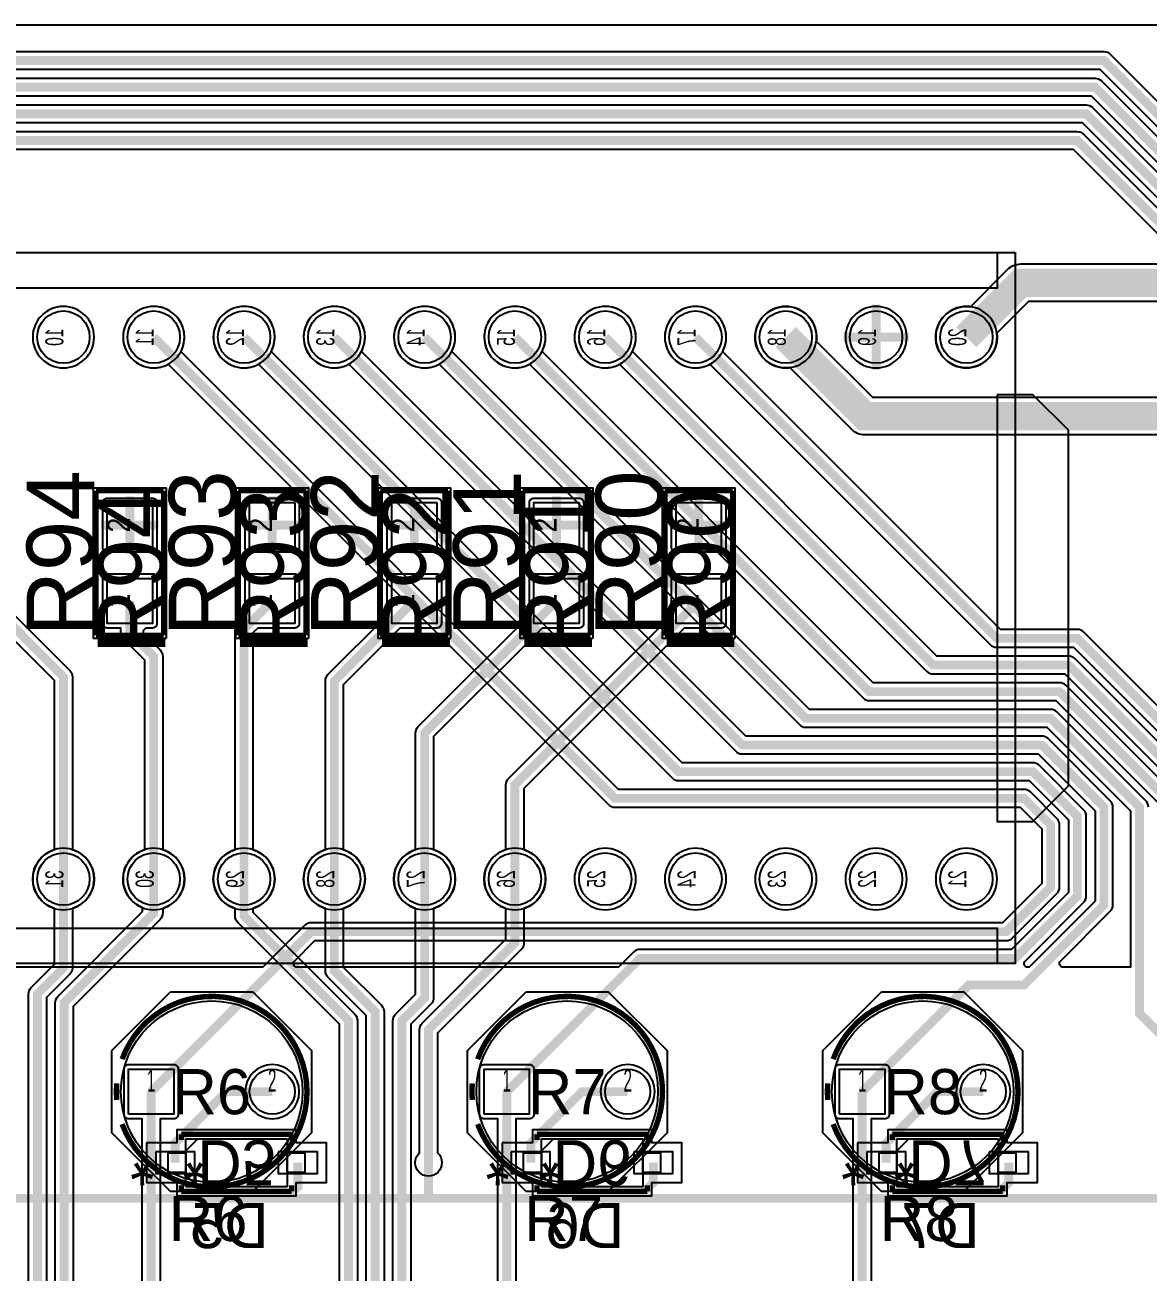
# Model space of a CAD drawing. Extents: x -64 to 44, y -72 to 40.
# Drawn here: x -25.35 to 6.24, y 4.93 to 40 of the extents above; entities that cross this region are included whole.
import ezdxf
from ezdxf.enums import TextEntityAlignment as Align

# ---------------------------------------------------------------- set-up
doc = ezdxf.new("R2010")
doc.units = 0
for name, color, linetype in [('ASSEMBLY', 12, 'CONTINUOUS'), ('BOND', 85, 'CONTINUOUS'), ('BOUND', 85, 'CONTINUOUS'), ('COND', 80, 'CONTINUOUS'), ('COND2', 2, 'CONTINUOUS'), ('PACKAGES', 202, 'CONTINUOUS'), ('SILK_SCREEN', 85, 'CONTINUOUS'), ('SOLDER_MASK', 85, 'CONTINUOUS'), ('TEXT', 142, 'CONTINUOUS')]:
    doc.layers.add(name, color=color, linetype=linetype)

msp = doc.modelspace()

# ---------------------------------------------------------------- linework, layer by layer
at = {"layer": 'ASSEMBLY'}
for points in [[(2.5, 33.6), (2.5, 13.6), (-48.5, 13.6), (-48.5, 33.6), (2.5, 33.6)], [(-20.825, 8.3375), (-20.4875, 8.675)], [(-20.825, 8.675), (-17.975, 8.675)], [(-20.825, 7.325), (-20.825, 8.675)], [(-17.975, 8.675), (-17.975, 7.325)], [(-10.825, 8.3375), (-10.4875, 8.675)], [(-10.825, 8.675), (-7.975, 8.675)], [(-10.825, 7.325), (-10.825, 8.675)], [(-7.975, 8.675), (-7.975, 7.325)], [(-0.825, 8.3375), (-0.4875, 8.675)], [(-0.825, 8.675), (2.025, 8.675)], [(-0.825, 7.325), (-0.825, 8.675)], [(2.025, 8.675), (2.025, 7.325)], [(-21.325, 7.725), (-21.325, 8.275)], [(-21.325, 8.275), (-20.825, 8.275)], [(-20.825, 8.275), (-20.825, 7.725)], [(-17.975, 7.725), (-17.975, 8.275)], [(-17.975, 8.275), (-17.475, 8.275)], [(-17.475, 8.275), (-17.475, 7.725)], [(-11.325, 7.725), (-11.325, 8.275)], [(-11.325, 8.275), (-10.825, 8.275)], [(-10.825, 8.275), (-10.825, 7.725)], [(-7.975, 7.725), (-7.975, 8.275)], [(-7.975, 8.275), (-7.475, 8.275)], [(-7.475, 8.275), (-7.475, 7.725)], [(-1.325, 7.725), (-1.325, 8.275)], [(-1.325, 8.275), (-0.825, 8.275)], [(-0.825, 8.275), (-0.825, 7.725)], [(2.025, 7.725), (2.025, 8.275)], [(2.025, 8.275), (2.525, 8.275)], [(2.525, 8.275), (2.525, 7.725)], [(-20.825, 7.725), (-21.325, 7.725)], [(-17.475, 7.725), (-17.975, 7.725)], [(-10.825, 7.725), (-11.325, 7.725)], [(-7.475, 7.725), (-7.975, 7.725)], [(-0.825, 7.725), (-1.325, 7.725)], [(2.525, 7.725), (2.025, 7.725)], [(-20.825, 7.6625), (-20.4875, 7.325)], [(-10.825, 7.6625), (-10.4875, 7.325)], [(-0.825, 7.6625), (-0.4875, 7.325)], [(-17.975, 7.325), (-20.825, 7.325)], [(-7.975, 7.325), (-10.825, 7.325)], [(2.025, 7.325), (-0.825, 7.325)]]:
    msp.add_lwpolyline(points, dxfattribs=at)
at = {"layer": 'ASSEMBLY', "const_width": 0.1524}
for points in [[(-23.3525, 26.8988), (-21.4475, 26.8988)], [(-23.3525, 22.8348), (-23.3525, 26.8988)], [(-21.4475, 26.8988), (-21.4475, 22.8348)], [(-19.3525, 26.8988), (-17.4475, 26.8988)], [(-19.3525, 22.8348), (-19.3525, 26.8988)], [(-17.4475, 26.8988), (-17.4475, 22.8348)], [(-15.3525, 26.8988), (-13.4475, 26.8988)], [(-15.3525, 22.8348), (-15.3525, 26.8988)], [(-13.4475, 26.8988), (-13.4475, 22.8348)], [(-11.3525, 26.8988), (-9.4475, 26.8988)], [(-11.3525, 22.8348), (-11.3525, 26.8988)], [(-9.4475, 26.8988), (-9.4475, 22.8348)], [(-7.3525, 26.8988), (-5.4475, 26.8988)], [(-7.3525, 22.8348), (-7.3525, 26.8988)], [(-5.4475, 26.8988), (-5.4475, 22.8348)], [(-21.4475, 22.8348), (-23.3525, 22.8348)], [(-17.4475, 22.8348), (-19.3525, 22.8348)], [(-13.4475, 22.8348), (-15.3525, 22.8348)], [(-9.4475, 22.8348), (-11.3525, 22.8348)], [(-5.4475, 22.8348), (-7.3525, 22.8348)]]:
    msp.add_lwpolyline(points, dxfattribs=at)
at = {"layer": 'ASSEMBLY'}
for points in [[(-17.5455, 10, -1), (-22.6509, 10, -1), (-17.5455, 10)], [(-7.5455, 10, -1), (-12.6509, 10, -1), (-7.5455, 10)], [(2.4545, 10, -1), (-2.6509, 10, -1), (2.4545, 10)]]:
    msp.add_lwpolyline(points, format="xyb", dxfattribs=at)
at = {"layer": 'BOND'}
for points in [[(-21.765, 26.5686), (-21.765, 25.2986), (-23.035, 25.2986), (-23.035, 26.5686)], [(-17.765, 26.5686), (-17.765, 25.2986), (-19.035, 25.2986), (-19.035, 26.5686)], [(-13.765, 26.5686), (-13.765, 25.2986), (-15.035, 25.2986), (-15.035, 26.5686)], [(-9.765, 26.5686), (-9.765, 25.2986), (-11.035, 25.2986), (-11.035, 26.5686)], [(-5.765, 26.5686), (-5.765, 25.2986), (-7.035, 25.2986), (-7.035, 26.5686)], [(-21.765, 24.435), (-21.765, 23.165), (-23.035, 23.165), (-23.035, 24.435)], [(-17.765, 24.435), (-17.765, 23.165), (-19.035, 23.165), (-19.035, 24.435)], [(-13.765, 24.435), (-13.765, 23.165), (-15.035, 23.165), (-15.035, 24.435)], [(-9.765, 24.435), (-9.765, 23.165), (-11.035, 23.165), (-11.035, 24.435)], [(-5.765, 24.435), (-5.765, 23.165), (-7.035, 23.165), (-7.035, 24.435)]]:
    msp.add_lwpolyline(points, close=True, dxfattribs=at)
at = {"layer": 'BOUND'}
for points in [[(2.5, 33.6), (2.5, 13.6), (-48.5, 13.6), (-48.5, 33.6)], [(-21.3713, 22.7586), (-21.3713, 26.975), (-23.4287, 26.975), (-23.4287, 22.7586)], [(-17.3713, 22.7586), (-17.3713, 26.975), (-19.4287, 26.975), (-19.4287, 22.7586)], [(-13.3713, 22.7586), (-13.3713, 26.975), (-15.4287, 26.975), (-15.4287, 22.7586)], [(-9.3713, 22.7586), (-9.3713, 26.975), (-11.4287, 26.975), (-11.4287, 22.7586)], [(-5.3713, 22.7586), (-5.3713, 26.975), (-7.4287, 26.975), (-7.4287, 22.7586)], [(-21.2539, 12.8067), (-18.9425, 12.8067), (-17.2915, 11.1557), (-17.2915, 8.8443), (-18.9425, 7.1933), (-21.2539, 7.1933), (-22.9049, 8.8443), (-22.9049, 11.1557)], [(-11.2539, 12.8067), (-8.9425, 12.8067), (-7.2915, 11.1557), (-7.2915, 8.8443), (-8.9425, 7.1933), (-11.2539, 7.1933), (-12.9049, 8.8443), (-12.9049, 11.1557)], [(-1.2539, 12.8067), (1.0575, 12.8067), (2.7085, 11.1557), (2.7085, 8.8443), (1.0575, 7.1933), (-1.2539, 7.1933), (-2.9049, 8.8443), (-2.9049, 11.1557)], [(-21.929, 8.559), (-21.929, 7.441), (-21.079, 7.441), (-21.079, 7.071), (-17.721, 7.071), (-17.721, 7.441), (-16.871, 7.441), (-16.871, 8.559), (-17.721, 8.559), (-17.721, 8.929), (-21.079, 8.929), (-21.079, 8.559)], [(-11.929, 8.559), (-11.929, 7.441), (-11.079, 7.441), (-11.079, 7.071), (-7.721, 7.071), (-7.721, 7.441), (-6.871, 7.441), (-6.871, 8.559), (-7.721, 8.559), (-7.721, 8.929), (-11.079, 8.929), (-11.079, 8.559)], [(-1.929, 8.559), (-1.929, 7.441), (-1.079, 7.441), (-1.079, 7.071), (2.279, 7.071), (2.279, 7.441), (3.129, 7.441), (3.129, 8.559), (2.279, 8.559), (2.279, 8.929), (-1.079, 8.929), (-1.079, 8.559)]]:
    msp.add_lwpolyline(points, close=True, dxfattribs=at)
at = {"layer": 'COND'}
for points in [[(43.4999, 39.9999), (43.4999, -71.4999), (-63.4999, -71.4999), (-63.4999, 39.9999)], [(-21.765, 26.5686), (-21.765, 25.2986), (-23.035, 25.2986), (-23.035, 26.5686)], [(-17.765, 26.5686), (-17.765, 25.2986), (-19.035, 25.2986), (-19.035, 26.5686)], [(-13.765, 26.5686), (-13.765, 25.2986), (-15.035, 25.2986), (-15.035, 26.5686)], [(-9.765, 26.5686), (-9.765, 25.2986), (-11.035, 25.2986), (-11.035, 26.5686)], [(-5.765, 26.5686), (-5.765, 25.2986), (-7.035, 25.2986), (-7.035, 26.5686)], [(-21.765, 24.435), (-21.765, 23.165), (-23.035, 23.165), (-23.035, 24.435)], [(-17.765, 24.435), (-17.765, 23.165), (-19.035, 23.165), (-19.035, 24.435)], [(-13.765, 24.435), (-13.765, 23.165), (-15.035, 23.165), (-15.035, 24.435)], [(-9.765, 24.435), (-9.765, 23.165), (-11.035, 23.165), (-11.035, 24.435)], [(-5.765, 24.435), (-5.765, 23.165), (-7.035, 23.165), (-7.035, 24.435)], [(-22.435, 9.365), (-22.435, 10.635), (-21.165, 10.635), (-21.165, 9.365)], [(-12.435, 9.365), (-12.435, 10.635), (-11.165, 10.635), (-11.165, 9.365)], [(-2.435, 9.365), (-2.435, 10.635), (-1.165, 10.635), (-1.165, 9.365)]]:
    msp.add_lwpolyline(points, close=True, dxfattribs=at)
for points in [[(-23.4062, 31.22, 1), (-25.1338, 31.22, 1)], [(-20.8662, 31.22, 1), (-22.5938, 31.22, 1)], [(-18.3262, 31.22, 1), (-20.0538, 31.22, 1)], [(-15.7862, 31.22, 1), (-17.5138, 31.22, 1)], [(-13.2462, 31.22, 1), (-14.9738, 31.22, 1)], [(-10.7062, 31.22, 1), (-12.4338, 31.22, 1)], [(-8.1662, 31.22, 1), (-9.8938, 31.22, 1)], [(-5.6262, 31.22, 1), (-7.3538, 31.22, 1)], [(-3.0862, 31.22, 1), (-4.8138, 31.22, 1)], [(-0.5462, 31.22, 1), (-2.2738, 31.22, 1)], [(1.9938, 31.22, 1), (0.2662, 31.22, 1)], [(-23.1622, 25.2986), (-23.1622, 26.5686, -0.414214), (-23.035, 26.6958), (-21.765, 26.6958, -0.414214), (-21.6378, 26.5686), (-21.6378, 25.2986, -0.414214), (-21.765, 25.1714), (-23.035, 25.1714, -0.414214)], [(-19.1622, 25.2986), (-19.1622, 26.5686, -0.414214), (-19.035, 26.6958), (-17.765, 26.6958, -0.414214), (-17.6378, 26.5686), (-17.6378, 25.2986, -0.414214), (-17.765, 25.1714), (-19.035, 25.1714, -0.414214)], [(-15.1622, 25.2986), (-15.1622, 26.5686, -0.414214), (-15.035, 26.6958), (-13.765, 26.6958, -0.414214), (-13.6378, 26.5686), (-13.6378, 25.2986, -0.414214), (-13.765, 25.1714), (-15.035, 25.1714, -0.414214)], [(-11.1622, 25.2986), (-11.1622, 26.5686, -0.414214), (-11.035, 26.6958), (-9.765, 26.6958, -0.414214), (-9.6378, 26.5686), (-9.6378, 25.2986, -0.414214), (-9.765, 25.1714), (-11.035, 25.1714, -0.414214)], [(-7.1622, 25.2986), (-7.1622, 26.5686, -0.414214), (-7.035, 26.6958), (-5.765, 26.6958, -0.414214), (-5.6378, 26.5686), (-5.6378, 25.2986, -0.414214), (-5.765, 25.1714), (-7.035, 25.1714, -0.414214)], [(-7.1622, 23.3945), (-7.1622, 24.435, -0.414214), (-7.035, 24.5622), (-5.765, 24.5622, -0.414214), (-5.6378, 24.435), (-5.6378, 23.165, -0.414214), (-5.765, 23.0378), (-6.8055, 23.0378), (-11.3178, 18.5255), (-11.3178, 16.8062, -0.740257), (-11.3178, 15.1538), (-11.3178, 14.18, -0.198912), (-11.3917, 14.0017), (-13.7478, 11.6455), (-13.7478, 8.2805, -0.212733), (-13.6228, 8, -1), (-14.3772, 8, -0.212733), (-14.2522, 8.2805), (-14.2522, 11.75, -0.198912), (-14.1783, 11.9283), (-11.8222, 14.2845), (-11.8222, 15.1538, -0.740257), (-11.8222, 16.8062), (-11.8222, 18.63, -0.198912), (-11.7483, 18.8083)], [(-8.1662, 15.98, 1), (-9.8938, 15.98, 1)], [(-5.6262, 15.98, 1), (-7.3538, 15.98, 1)], [(-3.0862, 15.98, 1), (-4.8138, 15.98, 1)], [(-0.5462, 15.98, 1), (-2.2738, 15.98, 1)], [(1.9938, 15.98, 1), (0.2662, 15.98, 1)], [(-17.6342, 10, 1), (-19.1586, 10, 1)], [(-7.6342, 10, 1), (-9.1586, 10, 1)], [(2.3658, 10, 1), (0.8414, 10, 1)]]:
    msp.add_lwpolyline(points, format="xyb", close=True, dxfattribs=at)
at = {"layer": 'COND', "const_width": 0.25}
for points in [[(-1.41, 31.22), (-1.41, 32.1346)], [(-2.3246, 31.22), (-1.41, 31.22)], [(-1.41, 31.22), (-0.4954, 31.22)], [(-1.41, 30.3054), (-1.41, 31.22)], [(-22.4, 25.9336), (-22.4, 26.7466)], [(-18.4, 25.9336), (-18.4, 26.7466)], [(-14.4, 25.9336), (-14.4, 26.7466)], [(-10.4, 25.9336), (-10.4, 26.7466)], [(-6.4, 25.9336), (-6.4, 26.7466)], [(-23.213, 25.9336), (-22.4, 25.9336)], [(-22.4, 25.9336), (-21.587, 25.9336)], [(-22.4, 25.1206), (-22.4, 25.9336)], [(-19.213, 25.9336), (-18.4, 25.9336)], [(-18.4, 25.9336), (-17.587, 25.9336)], [(-18.4, 25.1206), (-18.4, 25.9336)], [(-15.213, 25.9336), (-14.4, 25.9336)], [(-14.4, 25.9336), (-13.587, 25.9336)], [(-14.4, 25.1206), (-14.4, 25.9336)], [(-11.213, 25.9336), (-10.4, 25.9336)], [(-10.4, 25.9336), (-9.587, 25.9336)], [(-10.4, 25.1206), (-10.4, 25.9336)], [(-7.213, 25.9336), (-6.4, 25.9336)], [(-6.4, 25.9336), (-5.587, 25.9336)], [(-6.4, 25.1206), (-6.4, 25.9336)], [(-24.27, 15.98), (-24.27, 21.67), (-26.4, 23.8)], [(-21.73, 15.98), (-21.73, 22.243), (-22.4, 22.913), (-22.4, 23.8)], [(-19.19, 15.98), (-19.19, 23.01), (-18.4, 23.8)], [(-16.65, 15.98), (-16.65, 21.55), (-14.4, 23.8)], [(-14.11, 15.98), (-14.11, 20.09), (-10.4, 23.8)], [(-11.57, 15.98), (-11.57, 18.63), (-6.4, 23.8)], [(-24.27, 15.98), (-24.27, 13.48), (-25, 12.75), (-25, -42.25)], [(-21.73, 15.98), (-21.73, 15.02), (-24.25, 12.5), (-24.25, -32.25)], [(-19.19, 15.98), (-19.19, 14.94), (-16.252, 12.002), (-16.252, -21.246), (-16.25, -21.248), (-16.25, -21.75)], [(-16.65, 15.98), (-16.65, 13.4), (-15.5, 12.25), (-15.5, -12.25)], [(-14.11, 15.98), (-14.11, 12.64), (-14.75, 12), (-14.75, -1.75)], [(-11.57, 15.98), (-11.57, 14.18), (-14, 11.75), (-14, 8)], [(-21.8, 0), (-21.8, 10)], [(-11.8, 0), (-11.8, 10)], [(-1.8, 0), (-1.8, 10)]]:
    msp.add_lwpolyline(points, dxfattribs=at)
at = {"layer": 'COND'}
for points in [[(-25.2522, -41.9695), (-25.2522, 12.75, -0.198912), (-25.1783, 12.9283), (-24.5222, 13.5845), (-24.5222, 15.1538, -0.740257), (-24.5222, 16.8062), (-24.5222, 21.5655), (-25.9945, 23.0378), (-27.035, 23.0378, -0.414214), (-27.1622, 23.165), (-27.1622, 24.435, -0.414214), (-27.035, 24.5622), (-25.765, 24.5622, -0.414214), (-25.6378, 24.435), (-25.6378, 23.3945), (-24.0917, 21.8483, -0.198912), (-24.0178, 21.67), (-24.0178, 16.8062, -0.740257), (-24.0178, 15.1538), (-24.0178, 13.48, -0.198912), (-24.0917, 13.3017), (-24.7478, 12.6455), (-24.7478, -41.9695, -0.212733)], [(-24.5022, -31.9695), (-24.5022, 12.5, -0.198912), (-24.4283, 12.6783), (-22.0711, 15.0355, 0.518842), (-22.0995, 15.1992, -0.289927), (-22.5938, 15.98, -0.329856), (-21.9822, 16.8062), (-21.9822, 22.1385), (-22.5783, 22.7347, -0.198912), (-22.6522, 22.913), (-22.6522, 23.0378), (-23.035, 23.0378, -0.414214), (-23.1622, 23.165), (-23.1622, 24.435, -0.414214), (-23.035, 24.5622), (-21.765, 24.5622, -0.414214), (-21.6378, 24.435), (-21.6378, 23.165, -0.414214), (-21.765, 23.0378), (-21.9229, 23.0378, 0.667865), (-21.9947, 22.8644), (-21.5517, 22.4213, -0.198912), (-21.4778, 22.243), (-21.4778, 16.8062, -0.740257), (-21.4778, 15.1538), (-21.4778, 15.02, -0.198912), (-21.5517, 14.8417), (-23.9978, 12.3955), (-23.9978, -31.9695, -0.212733)], [(-16.5042, -21.246), (-16.5042, 11.8975), (-19.3683, 14.7617, -0.198912), (-19.4422, 14.94), (-19.4422, 15.1538, -0.740257), (-19.4422, 16.8062), (-19.4422, 23.01, -0.198912), (-19.3683, 23.1883), (-19.1622, 23.3945), (-19.1622, 24.435, -0.414214), (-19.035, 24.5622), (-17.765, 24.5622, -0.414214), (-17.6378, 24.435), (-17.6378, 23.165, -0.414214), (-17.765, 23.0378), (-18.8055, 23.0378), (-18.9378, 22.9055), (-18.9378, 16.8062, -0.740257), (-18.9378, 15.1538), (-18.9378, 15.0445), (-16.0737, 12.1803, -0.198912), (-15.9998, 12.002), (-15.9998, -21.2162)], [(-15.7522, -11.9695), (-15.7522, 12.1455), (-16.8283, 13.2217, -0.198912), (-16.9022, 13.4), (-16.9022, 15.1538, -0.740257), (-16.9022, 16.8062), (-16.9022, 21.55, -0.198912), (-16.8283, 21.7283), (-15.1622, 23.3945), (-15.1622, 24.435, -0.414214), (-15.035, 24.5622), (-13.765, 24.5622, -0.414214), (-13.6378, 24.435), (-13.6378, 23.165, -0.414214), (-13.765, 23.0378), (-14.8055, 23.0378), (-16.3978, 21.4455), (-16.3978, 16.8062, -0.740257), (-16.3978, 15.1538), (-16.3978, 13.5045), (-15.3217, 12.4283, -0.198912), (-15.2478, 12.25), (-15.2478, -11.9695, -0.212733)], [(-15.0022, -1.4695), (-15.0022, 12, -0.198912), (-14.9283, 12.1783), (-14.3622, 12.7445), (-14.3622, 15.1538, -0.740257), (-14.3622, 16.8062), (-14.3622, 20.09, -0.198912), (-14.2883, 20.2683), (-11.1622, 23.3945), (-11.1622, 24.435, -0.414214), (-11.035, 24.5622), (-9.765, 24.5622, -0.414214), (-9.6378, 24.435), (-9.6378, 23.165, -0.414214), (-9.765, 23.0378), (-10.8055, 23.0378), (-13.8578, 19.9855), (-13.8578, 16.8062, -0.740257), (-13.8578, 15.1538), (-13.8578, 12.64, -0.198912), (-13.9317, 12.4617), (-14.4978, 11.8955), (-14.4978, -1.4695, -0.212733)], [(-22.0522, 0.7622), (-22.0522, 9.2378), (-22.435, 9.2378, -0.414214), (-22.5622, 9.365), (-22.5622, 10.635, -0.414214), (-22.435, 10.7622), (-21.165, 10.7622, -0.414214), (-21.0378, 10.635), (-21.0378, 9.365, -0.414214), (-21.165, 9.2378), (-21.5478, 9.2378), (-21.5478, 0.7622)], [(-12.0522, 0.7622), (-12.0522, 9.2378), (-12.435, 9.2378, -0.414214), (-12.5622, 9.365), (-12.5622, 10.635, -0.414214), (-12.435, 10.7622), (-11.165, 10.7622, -0.414214), (-11.0378, 10.635), (-11.0378, 9.365, -0.414214), (-11.165, 9.2378), (-11.5478, 9.2378), (-11.5478, 0.7622)], [(-2.0522, 0.7622), (-2.0522, 9.2378), (-2.435, 9.2378, -0.414214), (-2.5622, 9.365), (-2.5622, 10.635, -0.414214), (-2.435, 10.7622), (-1.165, 10.7622, -0.414214), (-1.0378, 10.635), (-1.0378, 9.365, -0.414214), (-1.165, 9.2378), (-1.5478, 9.2378), (-1.5478, 0.7622)]]:
    msp.add_lwpolyline(points, format="xyb", dxfattribs=at)
for centre, radius in [((-24.27, 31.22), 0.7366), ((-21.73, 31.22), 0.7366), ((-19.19, 31.22), 0.7366), ((-16.65, 31.22), 0.7366), ((-14.11, 31.22), 0.7366), ((-11.57, 31.22), 0.7366), ((-9.03, 31.22), 0.7366), ((-6.49, 31.22), 0.7366), ((-3.95, 31.22), 0.7366), ((-1.41, 31.22), 0.7366), ((1.13, 31.22), 0.7366), ((-24.27, 15.98), 0.7366), ((-21.73, 15.98), 0.7366), ((-19.19, 15.98), 0.7366), ((-16.65, 15.98), 0.7366), ((-14.11, 15.98), 0.7366), ((-11.57, 15.98), 0.7366), ((-9.03, 15.98), 0.7366), ((-6.49, 15.98), 0.7366), ((-3.95, 15.98), 0.7366), ((-1.41, 15.98), 0.7366), ((1.13, 15.98), 0.7366), ((-18.3964, 10), 0.635), ((-8.3964, 10), 0.635), ((1.6036, 10), 0.635)]:
    msp.add_circle(centre, radius, dxfattribs=at)
at = {"layer": 'COND2'}
msp.add_lwpolyline([(-63.4999, 39.9999), (43.4999, 39.9999)], dxfattribs=at)
for points, const_width in [([(-47.13, 31.22), (-47.13, 36.12), (-44.25, 39), (5, 39), (7.5, 36.5), (9.34, 36.5), (10.84, 38)], 0.25), ([(-44.59, 31.22), (-44.59, 36.41), (-42.75, 38.25), (4.75, 38.25), (7.25, 35.75), (11.13, 35.75), (13.38, 38)], 0.25), ([(-42.05, 31.22), (-42.05, 35.2), (-39.75, 37.5), (4.5, 37.5), (7, 35), (12.92, 35), (15.92, 38)], 0.25), ([(-39.51, 31.22), (-39.51, 35.49), (-38.25, 36.75), (4.25, 36.75), (6.75, 34.25), (14.71, 34.25), (18.46, 38)], 0.25), ([(1.13, 31.22), (2.66, 32.75), (17, 32.75), (17.68, 32.07), (17.68, 31)], 0.8), ([(-1.41, 31.22), (-1.41, 32.1346)], 0.25), ([(-3.95, 31.22), (-1.73, 29), (9, 29), (11, 31), (12.6, 31)], 0.8), ([(-21.73, 31.22), (-8.76, 18.25), (2.75, 18.25), (3.5, 17.5), (3.5, 15.75), (2.25, 14.5), (-17.3, 14.5), (-21.8, 10)], 0.25), ([(-11.8, 10), (-8.05, 13.75), (2.5, 13.75), (4.25, 15.5), (4.25, 17.75), (3, 19), (-6.97, 19), (-19.19, 31.22)], 0.25), ([(-16.65, 31.22), (-5.18, 19.75), (3.25, 19.75), (5, 18), (5, 15.25), (2.75, 13), (1.2, 13), (-1.8, 10)], 0.25), ([(-14.11, 31.22), (-3.39, 20.5), (3.5, 20.5), (6, 18), (6, 12.2), (8.2, 10)], 0.25), ([(-11.57, 31.22), (-1.6, 21.25), (3.75, 21.25), (15, 10), (18.2, 10)], 0.25), ([(28.2, 10), (26.2, 12), (14, 12), (4, 22), (0.19, 22), (-9.03, 31.22)], 0.25), ([(-6.49, 31.22), (1.98, 22.75), (4.25, 22.75), (14.25, 12.75), (35.45, 12.75), (38.2, 10)], 0.25), ([(-2.3246, 31.22), (-1.41, 31.22)], 0.25), ([(-1.41, 31.22), (-0.4954, 31.22)], 0.25), ([(-1.41, 30.3054), (-1.41, 31.22)], 0.25), ([(-18.3964, 10), (-19.682, 10), (-21.125, 8.557), (-21.125, 8)], 0.25), ([(-8.3964, 10), (-9.682, 10), (-11.125, 8.557), (-11.125, 8)], 0.25), ([(1.6036, 10), (0.318, 10), (-1.125, 8.557), (-1.125, 8)], 0.25), ([(-18, 7), (-17.675, 7.325), (-17.675, 8)], 0.25), ([(-14, 8), (-14, 7)], 0.25), ([(-7.675, 8), (-7.675, 7.443), (-8.118, 7)], 0.25), ([(2.325, 8), (2.325, 7.443), (1.882, 7)], 0.25), ([(-28.118, 7), (-18, 7)], 0.25), ([(-14, 7), (-18, 7)], 0.25), ([(-8.118, 7), (-14, 7)], 0.25), ([(-8.118, 7), (1.882, 7)], 0.25), ([(11.882, 7), (1.882, 7)], 0.25)]:
    msp.add_lwpolyline(points, dxfattribs=dict(at, const_width=const_width))
for points in [[(-44.25, 39.2522), (5, 39.2522, -0.198912), (5.1783, 39.1783), (7.6045, 36.7522), (9.2355, 36.7522), (10.0769, 37.5936), (10.0613, 37.626, -0.112408), (9.9762, 38, -2.414214), (10.84, 37.1362, -0.112408), (10.466, 37.2213), (10.4336, 37.2369), (9.5183, 36.3217, -0.198912), (9.34, 36.2478), (7.5, 36.2478, -0.198912), (7.3217, 36.3217), (4.8955, 38.7478), (-44.1455, 38.7478)], [(-42.75, 38.5022), (4.75, 38.5022, -0.198912), (4.9283, 38.4283), (7.3545, 36.0022), (11.0255, 36.0022), (12.6169, 37.5936), (12.6013, 37.626, -0.112408), (12.5162, 38, -2.414214), (13.38, 37.1362, -0.112408), (13.006, 37.2213), (12.9736, 37.2369), (11.3083, 35.5717, -0.198912), (11.13, 35.4978), (7.25, 35.4978, -0.198912), (7.0717, 35.5717), (4.6455, 37.9978), (-42.6455, 37.9978)], [(-39.75, 37.7522), (4.5, 37.7522, -0.198912), (4.6783, 37.6783), (7.1045, 35.2522), (12.8155, 35.2522), (15.1569, 37.5936), (15.1413, 37.626, -0.112408), (15.0562, 38, -2.414214), (15.92, 37.1362, -0.112408), (15.546, 37.2213), (15.5136, 37.2369), (13.0983, 34.8217, -0.198912), (12.92, 34.7478), (7, 34.7478, -0.198912), (6.8217, 34.8217), (4.3955, 37.2478), (-39.6455, 37.2478)], [(-38.25, 37.0022), (4.25, 37.0022, -0.198912), (4.4283, 36.9283), (6.8545, 34.5022), (14.6055, 34.5022), (17.6969, 37.5936), (17.6813, 37.626, -0.112408), (17.5962, 38, -2.414214), (18.46, 37.1362, -0.112408), (18.086, 37.2213), (18.0536, 37.2369), (14.8883, 34.0717, -0.198912), (14.71, 33.9978), (6.75, 33.9978, -0.198912), (6.5717, 34.0717), (4.1455, 36.4978), (-38.1455, 36.4978)], [(6.2522, 18, 0.198912), (6.1783, 18.1783), (3.6783, 20.6783, 0.198912), (3.5, 20.7522), (-3.2855, 20.7522), (-13.3469, 30.8136), (-13.3313, 30.846, 0.112408), (-13.2462, 31.22, 2.414214), (-14.11, 30.3562, 0.112408), (-13.736, 30.4413), (-13.7036, 30.4569), (-3.5683, 20.3217, 0.198912), (-3.39, 20.2478), (3.3955, 20.2478), (5.7478, 17.8955), (5.7478, 13.5), (3.8519, 13.5, -0.667865), (3.7801, 13.6734), (5.1783, 15.0717, 0.198912), (5.2522, 15.25), (5.2522, 18, 0.198912), (5.1783, 18.1783), (3.4283, 19.9283, 0.198912), (3.25, 20.0022), (-5.0755, 20.0022), (-15.8869, 30.8136), (-15.8713, 30.846, 0.112408), (-15.7862, 31.22, 2.414214), (-16.65, 30.3562, 0.112408), (-16.276, 30.4413), (-16.2436, 30.4569), (-5.3583, 19.5717, 0.198912), (-5.18, 19.4978), (3.1455, 19.4978), (4.7478, 17.8955), (4.7478, 15.3545), (2.8933, 13.5), (2.8519, 13.5, -0.667865), (2.7801, 13.6734), (4.4283, 15.3217, 0.198912), (4.5022, 15.5), (4.5022, 17.75, 0.198912), (4.4283, 17.9283), (3.1783, 19.1783, 0.198912), (3, 19.2522), (-6.8655, 19.2522), (-18.4269, 30.8136), (-18.4113, 30.846, 0.112408), (-18.3262, 31.22, 2.414214), (-19.19, 30.3562, 0.112408), (-18.816, 30.4413), (-18.7836, 30.4569), (-7.1483, 18.8217, 0.198912), (-6.97, 18.7478), (2.8955, 18.7478), (3.9978, 17.6455), (3.9978, 15.6045), (2.3955, 14.0022), (-8.05, 14.0022, 0.198912), (-8.2283, 13.9283), (-8.6567, 13.5), (-17.6981, 13.5, -0.667865), (-17.7699, 13.6734), (-17.1955, 14.2478), (2.25, 14.2478, 0.198912), (2.4283, 14.3217), (3.6783, 15.5717, 0.198912), (3.7522, 15.75), (3.7522, 17.5, 0.198912), (3.6783, 17.6783), (2.9283, 18.4283, 0.198912), (2.75, 18.5022), (-8.6555, 18.5022), (-20.9669, 30.8136), (-20.9513, 30.846, 0.112408), (-20.8662, 31.22, 2.414214), (-21.73, 30.3562, 0.112408), (-21.356, 30.4413), (-21.3236, 30.4569), (-8.9383, 18.0717, 0.198912), (-8.76, 17.9978), (2.6455, 17.9978), (3.2478, 17.3955), (3.2478, 15.8545), (2.1455, 14.7522), (-17.3, 14.7522, 0.198912), (-17.4783, 14.6783), (-18.6567, 13.5), (-31.5478, 13.5)], [(11.8567, 13.5), (3.9283, 21.4283, 0.198912), (3.75, 21.5022), (-1.4955, 21.5022), (-10.8069, 30.8136), (-10.7913, 30.846, 0.112408), (-10.7062, 31.22, 2.414214), (-11.57, 30.3562, 0.112408), (-11.196, 30.4413), (-11.1636, 30.4569), (-1.7783, 21.0717, 0.198912), (-1.6, 20.9978), (3.6455, 20.9978), (10.9699, 13.6734, -0.667865)], [(12.8567, 13.5), (4.1783, 22.1783, 0.198912), (4, 22.2522), (0.2945, 22.2522), (-8.2669, 30.8136), (-8.2513, 30.846, 0.112408), (-8.1662, 31.22, 2.414214), (-9.03, 30.3562, 0.112408), (-8.656, 30.4413), (-8.6236, 30.4569), (0.0117, 21.8217, 0.198912), (0.19, 21.7478), (3.8955, 21.7478), (11.9699, 13.6734, -0.667865)], [(13.8567, 13.5), (4.4283, 22.9283, 0.198912), (4.25, 23.0022), (2.0845, 23.0022), (-5.7269, 30.8136), (-5.7113, 30.846, 0.112408), (-5.6262, 31.22, 2.414214), (-6.49, 30.3562, 0.112408), (-6.116, 30.4413), (-6.0836, 30.4569), (1.8017, 22.5717, 0.198912), (1.98, 22.4978), (4.1455, 22.4978), (12.9699, 13.6734, -0.667865)], [(9, 28.4728), (-1.73, 28.4728, -0.19889), (-2.1028, 28.6272), (-3.8386, 30.3631), (-3.8626, 30.3606, -0.025343), (-3.95, 30.3562, -2.414214), (-3.0862, 31.22, -0.025343), (-3.0906, 31.1326), (-3.0931, 31.1086), (-1.5116, 29.5272), (8.7816, 29.5272)]]:
    msp.add_lwpolyline(points, format="xyb", dxfattribs=at)
for points in [[(1.2414, 32.0769), (2.2872, 33.1228, -0.19889), (2.66, 33.2772), (17, 33.2772, -0.19889), (17.3728, 33.1228), (18.0528, 32.4428, -0.19889), (18.2072, 32.07), (18.2072, 31.6843, -0.232635), (18.5438, 31, -1), (16.8162, 31, -0.225389), (17.1341, 31.6694), (17.1528, 31.6847), (17.1528, 31.8516), (16.7816, 32.2228), (2.8784, 32.2228), (1.9869, 31.3314), (1.9894, 31.3074, -0.025343), (1.9938, 31.22, -2.414214), (1.13, 32.0838, -0.025343), (1.2174, 32.0794)], [(-23.4062, 31.22, 1), (-25.1338, 31.22, 1)], [(-0.5462, 31.22, 1), (-2.2738, 31.22, 1)], [(-23.4062, 15.98, 1), (-25.1338, 15.98, 1)], [(-20.8662, 15.98, 1), (-22.5938, 15.98, 1)], [(-18.3262, 15.98, 1), (-20.0538, 15.98, 1)], [(-15.7862, 15.98, 1), (-17.5138, 15.98, 1)], [(-13.2462, 15.98, 1), (-14.9738, 15.98, 1)], [(-10.7062, 15.98, 1), (-12.4338, 15.98, 1)], [(-8.1662, 15.98, 1), (-9.8938, 15.98, 1)], [(-5.6262, 15.98, 1), (-7.3538, 15.98, 1)], [(-3.0862, 15.98, 1), (-4.8138, 15.98, 1)], [(-0.5462, 15.98, 1), (-2.2738, 15.98, 1)], [(1.9938, 15.98, 1), (0.2662, 15.98, 1)]]:
    msp.add_lwpolyline(points, format="xyb", close=True, dxfattribs=at)
for points in [[(-22.435, 9.365), (-22.435, 10.635), (-21.165, 10.635), (-21.165, 9.365)], [(-12.435, 9.365), (-12.435, 10.635), (-11.165, 10.635), (-11.165, 9.365)], [(-2.435, 9.365), (-2.435, 10.635), (-1.165, 10.635), (-1.165, 9.365)], [(-21.675, 8.305), (-21.675, 7.695), (-20.575, 7.695), (-20.575, 8.305)], [(-18.225, 8.305), (-18.225, 7.695), (-17.125, 7.695), (-17.125, 8.305)], [(-11.675, 8.305), (-11.675, 7.695), (-10.575, 7.695), (-10.575, 8.305)], [(-8.225, 8.305), (-8.225, 7.695), (-7.125, 7.695), (-7.125, 8.305)], [(-1.675, 8.305), (-1.675, 7.695), (-0.575, 7.695), (-0.575, 8.305)], [(1.775, 8.305), (1.775, 7.695), (2.875, 7.695), (2.875, 8.305)]]:
    msp.add_lwpolyline(points, close=True, dxfattribs=at)
for centre, radius in [((-24.27, 31.22), 0.7366), ((-21.73, 31.22), 0.7366), ((-19.19, 31.22), 0.7366), ((-16.65, 31.22), 0.7366), ((-14.11, 31.22), 0.7366), ((-11.57, 31.22), 0.7366), ((-9.03, 31.22), 0.7366), ((-6.49, 31.22), 0.7366), ((-3.95, 31.22), 0.7366), ((-1.41, 31.22), 0.7366), ((1.13, 31.22), 0.7366), ((-24.27, 15.98), 0.7366), ((-21.73, 15.98), 0.7366), ((-19.19, 15.98), 0.7366), ((-16.65, 15.98), 0.7366), ((-14.11, 15.98), 0.7366), ((-11.57, 15.98), 0.7366), ((-9.03, 15.98), 0.7366), ((-6.49, 15.98), 0.7366), ((-3.95, 15.98), 0.7366), ((-1.41, 15.98), 0.7366), ((1.13, 15.98), 0.7366), ((-18.3964, 10), 0.635), ((-8.3964, 10), 0.635), ((1.6036, 10), 0.635)]:
    msp.add_circle(centre, radius, dxfattribs=at)
at = {"layer": 'PACKAGES'}
msp.add_lwpolyline([(-63.5, -71.5), (-63.5, 40), (43.5, 40), (43.5, -71.5)], close=True, dxfattribs=at)
at = {"layer": 'SILK_SCREEN'}
for points in [[(-49, 33.6), (2, 33.6), (2, 32.6), (-48, 32.6), (-48, 27.6), (-49, 27.6)], [(2, 29.6), (2, 17.6), (3, 17.6), (4, 18.6), (4, 28.6), (3, 29.6)], [(-49, 20.6), (-48, 20.6), (-48, 14.6), (2, 14.6), (2, 13.6), (-49, 13.6)]]:
    msp.add_lwpolyline(points, close=True, dxfattribs=at)
msp.add_lwpolyline([(2.5, 33.6), (2.5, 13.6), (-48.5, 13.6), (-48.5, 33.6), (2.5, 33.6)], dxfattribs=at)
at = {"layer": 'SILK_SCREEN', "const_width": 0.1524}
for points in [[(-23.3525, 26.8988), (-21.4475, 26.8988)], [(-23.3525, 22.8348), (-23.3525, 26.8988)], [(-21.4475, 26.8988), (-21.4475, 22.8348)], [(-19.3525, 26.8988), (-17.4475, 26.8988)], [(-19.3525, 22.8348), (-19.3525, 26.8988)], [(-17.4475, 26.8988), (-17.4475, 22.8348)], [(-15.3525, 26.8988), (-13.4475, 26.8988)], [(-15.3525, 22.8348), (-15.3525, 26.8988)], [(-13.4475, 26.8988), (-13.4475, 22.8348)], [(-11.3525, 26.8988), (-9.4475, 26.8988)], [(-11.3525, 22.8348), (-11.3525, 26.8988)], [(-9.4475, 26.8988), (-9.4475, 22.8348)], [(-7.3525, 26.8988), (-5.4475, 26.8988)], [(-7.3525, 22.8348), (-7.3525, 26.8988)], [(-5.4475, 26.8988), (-5.4475, 22.8348)], [(-21.4475, 22.8348), (-23.3525, 22.8348)], [(-17.4475, 22.8348), (-19.3525, 22.8348)], [(-13.4475, 22.8348), (-15.3525, 22.8348)], [(-9.4475, 22.8348), (-11.3525, 22.8348)], [(-5.4475, 22.8348), (-7.3525, 22.8348)], [(-20.952, 8.802), (-17.848, 8.802)], [(-20.952, 8.6377), (-20.952, 8.802)], [(-17.848, 8.802), (-17.848, 8.6377)], [(-10.952, 8.802), (-7.848, 8.802)], [(-10.952, 8.6377), (-10.952, 8.802)], [(-7.848, 8.802), (-7.848, 8.6377)], [(-0.952, 8.802), (2.152, 8.802)], [(-0.952, 8.6377), (-0.952, 8.802)], [(2.152, 8.802), (2.152, 8.6377)], [(-20.952, 7.198), (-20.952, 7.3623)], [(-17.848, 7.3623), (-17.848, 7.198)], [(-10.952, 7.198), (-10.952, 7.3623)], [(-7.848, 7.3623), (-7.848, 7.198)], [(-0.952, 7.198), (-0.952, 7.3623)], [(2.152, 7.3623), (2.152, 7.198)], [(-17.848, 7.198), (-20.952, 7.198)], [(-7.848, 7.198), (-10.952, 7.198)], [(2.152, 7.198), (-0.952, 7.198)]]:
    msp.add_lwpolyline(points, dxfattribs=at)
for points in [[(-17.4185, 10, 0.83966), (-22.6175, 10.9132)], [(-7.4185, 10, 0.83966), (-12.6175, 10.9132)], [(2.5815, 10, 0.83966), (-2.6175, 10.9132)], [(-22.7677, 10.2331, 0.043577), (-22.7677, 9.7669)], [(-12.7677, 10.2331, 0.043577), (-12.7677, 9.7669)], [(-2.7677, 10.2331, 0.043577), (-2.7677, 9.7669)], [(-22.6175, 9.0868, 0.83966), (-17.4185, 10)], [(-12.6175, 9.0868, 0.83966), (-7.4185, 10)], [(-2.6175, 9.0868, 0.83966), (2.5815, 10)]]:
    msp.add_lwpolyline(points, format="xyb", dxfattribs=at)
at = {"layer": 'SOLDER_MASK'}
for points in [[(-21.765, 26.5686), (-21.765, 25.2986), (-23.035, 25.2986), (-23.035, 26.5686)], [(-17.765, 26.5686), (-17.765, 25.2986), (-19.035, 25.2986), (-19.035, 26.5686)], [(-13.765, 26.5686), (-13.765, 25.2986), (-15.035, 25.2986), (-15.035, 26.5686)], [(-9.765, 26.5686), (-9.765, 25.2986), (-11.035, 25.2986), (-11.035, 26.5686)], [(-5.765, 26.5686), (-5.765, 25.2986), (-7.035, 25.2986), (-7.035, 26.5686)], [(-21.765, 24.435), (-21.765, 23.165), (-23.035, 23.165), (-23.035, 24.435)], [(-17.765, 24.435), (-17.765, 23.165), (-19.035, 23.165), (-19.035, 24.435)], [(-13.765, 24.435), (-13.765, 23.165), (-15.035, 23.165), (-15.035, 24.435)], [(-9.765, 24.435), (-9.765, 23.165), (-11.035, 23.165), (-11.035, 24.435)], [(-5.765, 24.435), (-5.765, 23.165), (-7.035, 23.165), (-7.035, 24.435)], [(-22.435, 9.365), (-22.435, 10.635), (-21.165, 10.635), (-21.165, 9.365)], [(-12.435, 9.365), (-12.435, 10.635), (-11.165, 10.635), (-11.165, 9.365)], [(-2.435, 9.365), (-2.435, 10.635), (-1.165, 10.635), (-1.165, 9.365)]]:
    msp.add_lwpolyline(points, close=True, dxfattribs=at)
for centre, radius in [((-24.27, 31.22), 0.7366), ((-21.73, 31.22), 0.7366), ((-19.19, 31.22), 0.7366), ((-16.65, 31.22), 0.7366), ((-14.11, 31.22), 0.7366), ((-11.57, 31.22), 0.7366), ((-9.03, 31.22), 0.7366), ((-6.49, 31.22), 0.7366), ((-3.95, 31.22), 0.7366), ((-1.41, 31.22), 0.7366), ((1.13, 31.22), 0.7366), ((-24.27, 15.98), 0.7366), ((-21.73, 15.98), 0.7366), ((-19.19, 15.98), 0.7366), ((-16.65, 15.98), 0.7366), ((-14.11, 15.98), 0.7366), ((-11.57, 15.98), 0.7366), ((-9.03, 15.98), 0.7366), ((-6.49, 15.98), 0.7366), ((-3.95, 15.98), 0.7366), ((-1.41, 15.98), 0.7366), ((1.13, 15.98), 0.7366), ((-18.3964, 10), 0.635), ((-8.3964, 10), 0.635), ((1.6036, 10), 0.635)]:
    msp.add_circle(centre, radius, dxfattribs=at)

# ---------------------------------------------------------------- texts
at = {"layer": 'ASSEMBLY', "text_generation_flag": 2, "width": 1.02}
for p in [(-20.571, 8.635), (-10.571, 8.635), (-0.571, 8.635)]:
    msp.add_text('*', height=1.27, rotation=180, dxfattribs=at).set_placement(p, align=Align.CENTER)
at = {"layer": 'SILK_SCREEN', "text_generation_flag": 2, "width": 1.02}
for p in [(-22.056, 8.635), (-12.056, 8.635), (-2.056, 8.635)]:
    msp.add_text('*', height=1.27, rotation=180, dxfattribs=at).set_placement(p, align=Align.CENTER)
at = {"layer": 'TEXT', "text_generation_flag": 2}
for s, height, rotation, width, p in [('10', 0.508, 90, 0.649606, (-24.27, 31.22)), ('11', 0.508, 90, 0.649606, (-21.73, 31.22)), ('12', 0.508, 90, 0.649606, (-19.19, 31.22)), ('13', 0.508, 90, 0.649606, (-16.65, 31.22)), ('14', 0.508, 90, 0.649606, (-14.11, 31.22)), ('15', 0.508, 90, 0.649606, (-11.57, 31.22)), ('16', 0.508, 90, 0.649606, (-9.03, 31.22)), ('17', 0.508, 90, 0.649606, (-6.49, 31.22)), ('18', 0.508, 90, 0.649606, (-3.95, 31.22)), ('19', 0.508, 90, 0.649606, (-1.41, 31.22)), ('20', 0.508, 90, 0.649606, (1.13, 31.22)), ('31', 0.508, 90, 0.649606, (-24.27, 15.98)), ('30', 0.508, 90, 0.649606, (-21.73, 15.98)), ('29', 0.508, 90, 0.649606, (-19.19, 15.98)), ('28', 0.508, 90, 0.649606, (-16.65, 15.98)), ('27', 0.508, 90, 0.649606, (-14.11, 15.98)), ('26', 0.508, 90, 0.649606, (-11.57, 15.98)), ('25', 0.508, 90, 0.649606, (-9.03, 15.98)), ('24', 0.508, 90, 0.649606, (-6.49, 15.98)), ('23', 0.508, 90, 0.649606, (-3.95, 15.98)), ('22', 0.508, 90, 0.649606, (-1.41, 15.98)), ('21', 0.508, 90, 0.649606, (1.13, 15.98)), ('D5', 1.27, 180, 1.02, (-19.4, 8.635)), ('D6', 1.27, 180, 1.02, (-9.4, 8.635)), ('D7', 1.27, 180, 1.02, (0.6, 8.635))]:
    msp.add_text(s, height=height, rotation=rotation, dxfattribs=dict(at, width=width)).set_placement(p, align=Align.CENTER)
at = {"layer": 'TEXT'}
for s, p in [('R94', (-23.4, 22.8)), ('R93', (-19.4, 22.8)), ('R90', (-7.4, 22.8)), ('R92', (-15.4, 22.8)), ('R91', (-11.4, 22.8)), ('R94', (-21.4, 22.3)), ('R93', (-17.4, 22.3)), ('R92', (-13.4, 22.3)), ('R91', (-9.4, 22.3)), ('R90', (-5.4, 22.3))]:
    msp.add_text(s, height=1.905, rotation=90, dxfattribs=at).set_placement(p)
at = {"layer": 'TEXT', "width": 0.88}
for s, p in [('2', (-22.4, 25.9336)), ('2', (-18.4, 25.9336)), ('2', (-14.4, 25.9336)), ('2', (-10.4, 25.9336)), ('2', (-6.4, 25.9336)), ('1', (-22.4, 23.8)), ('1', (-18.4, 23.8)), ('1', (-14.4, 23.8)), ('1', (-10.4, 23.8)), ('1', (-6.4, 23.8))]:
    msp.add_text(s, height=0.635, rotation=90, dxfattribs=at).set_placement(p, align=Align.CENTER)
at = {"layer": 'TEXT'}
for s, height, width, p in [('1', 0.635, 0.500157, (-21.8, 10)), ('R6', 1.27, 1.02, (-20.0982, 9.365)), ('2', 0.635, 0.500157, (-18.3964, 10)), ('1', 0.635, 0.500157, (-11.8, 10)), ('R7', 1.27, 1.02, (-10.0982, 9.365)), ('2', 0.635, 0.500157, (-8.3964, 10)), ('1', 0.635, 0.500157, (-1.8, 10)), ('R8', 1.27, 1.02, (-0.0982, 9.365)), ('2', 0.635, 0.500157, (1.6036, 10)), ('R6', 1.27, 1.02, (-20.2, 5.8)), ('R7', 1.27, 1.02, (-10.2, 5.8)), ('R8', 1.27, 1.02, (-0.2, 5.8))]:
    msp.add_text(s, height=height, dxfattribs=dict(at, width=width)).set_placement(p, align=Align.CENTER)
at = {"layer": 'TEXT', "text_generation_flag": 2, "width": 1.02}
for s, p in [('D5', (-19.6, 5.6)), ('D6', (-9.6, 5.6)), ('D7', (0.4, 5.6))]:
    msp.add_text(s, height=1.27, dxfattribs=at).set_placement(p, align=Align.CENTER)

doc.saveas('drawing.dxf')
